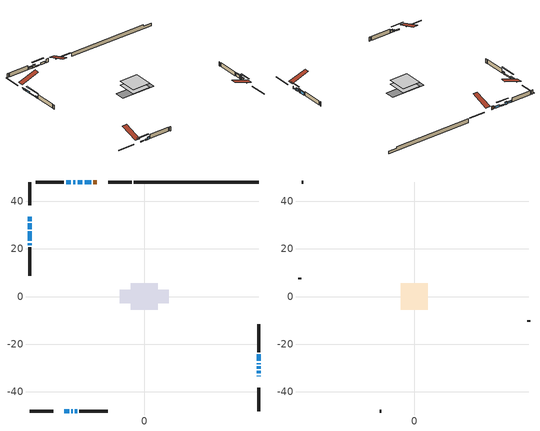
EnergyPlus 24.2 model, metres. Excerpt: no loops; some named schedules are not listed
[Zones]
conditioned space
 floor adiabatic (AdiabaticFloorConstruction): -5.57,-5.57 -5.57,5.57 5.57,5.57 5.57,-5.57 z0.61
 floor foundation (Slab1 construction): -10.24,-2.87 -10.24,2.87 10.24,2.87 10.24,-2.87 z-1.68
 wall outside (RimJoist1 construction): -5.33,48.03 -15.16,48.03 / -48.03,-48.03 -38.2,-48.03 / -48.03,48.03 -48.03,38.2 / 48.03,-48.03 48.03,-38.2 z0.61:0.91
 wall outside (AdiabaticWallConstruction 1): -19.88,48.03 -21.4,48.03 z0.61:2.64
 wall outside (AdiabaticWallConstruction): 48.03,-33.48 48.03,-33.16 / -22.33,48.03 -25.04,48.03 z0.61:1.83; -48.03,33.48 -48.03,31.6 / -48.03,22.41 -48.03,21.49 z0.61:1.32; -48.03,30.67 -48.03,28.23 z0.61:1.42; 48.03,-32.23 48.03,-31.24 / -25.97,48.03 -27.95,48.03 / -33.48,-48.03 -31.49,-48.03 / -48.03,27.3 -48.03,23.34 z0.61:1.12; 48.03,-30.31 48.03,-29.34 / -28.88,48.03 -29.85,48.03 / -29.08,-48.03 -28.11,-48.03 z0.61:1.98; 48.03,-28.42 48.03,-27.91 z0.61:2.64; 48.03,-26.98 48.03,-24.29 z0.61:2.41; -30.77,48.03 -32.81,48.03 z0.61:1.58; -30.57,-48.03 -30.01,-48.03 z0.61:1.17
 wall outside (Wall1 construction): -33.74,48.03 -45.56,48.03 / -27.18,-48.03 -15.36,-48.03 / -48.03,20.56 -48.03,8.74 / 48.03,-23.36 48.03,-11.54 z0.61:3.05
 wall foundation (FoundationWall1 construction): -4.4,48.03,-1.68 -4.4,48.03,0.61 42.79,48.03,0.61 42.79,48.03,-0.26 48.03,48.03,-0.26 48.03,48.03,-1.68
 window (WindowConstruction 11): 48.03,-33.48 48.03,-33.16 z0.61:1.83
 window (WindowConstruction 8): -48.03,33.48 -48.03,31.6 z0.61:1.32
 window (WindowConstruction 9): -48.03,30.67 -48.03,28.23 z0.61:1.42
 window (WindowConstruction 10): -22.33,48.03 -25.04,48.03 z0.61:1.83
 window (WindowConstruction 12): 48.03,-32.23 48.03,-31.24 z0.61:1.12
 window (WindowConstruction 13): -25.97,48.03 -27.95,48.03 z0.61:1.12
 window (WindowConstruction 14): -33.48,-48.03 -31.5,-48.03 z0.61:1.12
 window (WindowConstruction 15): -48.03,27.3 -48.03,23.34 z0.61:1.12
 window (WindowConstruction): 48.03,-30.31 48.03,-29.34 z0.61:1.98
 window (WindowConstruction 1): 48.03,-28.42 48.03,-27.91 z0.61:2.64
 window (WindowConstruction 2): 48.03,-26.98 48.03,-24.29 z0.61:2.41
 window (WindowConstruction 3): -28.88,48.03 -29.84,48.03 z0.61:1.98
 window (WindowConstruction 4): -30.77,48.03 -32.81,48.03 z0.61:1.58
 window (WindowConstruction 5): -30.57,-48.03 -30.01,-48.03 z0.61:1.17
 window (WindowConstruction 6): -29.08,-48.03 -28.11,-48.03 z0.61:1.98
 window (WindowConstruction 7): -48.03,22.41 -48.03,21.49 z0.61:1.32
 door (Door): -19.88,48.03 -21.4,48.03 z0.61:2.64
 ceiling adiabatic (AdiabaticFloorConstruction): 5.57,-5.57 5.57,5.57 -5.57,5.57 -5.57,-5.57 z0.61
attic - vented
 floor to conditioned space (Floor1 construction Reversed): -5.57,-5.57 -5.57,5.57 5.57,5.57 5.57,-5.57 z3.05
 wall outside (Wall2 construction): -46.48,48.03 -47.1,48.03 / -14.43,-48.03 -13.82,-48.03 / -48.03,7.81 -48.03,7.2 / 48.03,-10.61 48.03,-9.99 z0.61:3.05
 roof outside (Roof1 construction): -18.95,48.03,3.05 -18.95,37.17,6.67 -16.09,37.17,6.67 -16.09,48.03,3.05; -34.41,-48.03,3.05 -34.41,-37.17,6.67 -37.27,-37.17,6.67 -37.27,-48.03,3.05; -48.03,34.41,3.05 -37.17,34.41,6.67 -37.17,37.27,6.67 -48.03,37.27,3.05; 48.03,-34.41,3.05 37.17,-34.41,6.67 37.17,-37.27,6.67 48.03,-37.27,3.05
shading: -48.03,31.4 -48.03,33.68 -48.44,33.68 -48.44,31.4 z1.52; -48.03,28.03 -48.03,30.87 -48.44,30.87 -48.44,28.03 z1.62; 48.03,-28.45 48.03,-35.02 48.44,-35.02 48.44,-28.45 z3.91; -30.74,48.03 -23.18,48.03 -23.18,48.44 -30.74,48.44 z3.91; -28.71,-48.03 -36.27,-48.03 -36.27,-48.44 -28.71,-48.44 z3.91; -48.03,20.55 -48.03,30.09 -48.44,30.09 -48.44,20.55 z3.91; 48.03,-29.14 48.03,-30.51 48.44,-30.51 48.44,-29.14 z2.18; 48.03,-27.7 48.03,-28.62 48.44,-28.62 48.44,-27.7 z2.84; 48.03,-24.08 48.03,-27.18 48.44,-27.18 48.44,-24.08 z2.62; -30.05,48.03 -28.68,48.03 -28.68,48.44 -30.05,48.44 z2.18; -33.01,48.03 -30.57,48.03 -30.57,48.44 -33.01,48.44 z1.78; -29.81,-48.03 -30.77,-48.03 -30.77,-48.44 -29.81,-48.44 z1.37; -27.91,-48.03 -29.28,-48.03 -29.28,-48.44 -27.91,-48.44 z2.18; -48.03,21.29 -48.03,22.61 -48.44,22.61 -48.44,21.29 z1.52
[Building]
Building 1: Terrain=Suburbs
[Site:Location]
Medicine Hat RCS_AB: Latitude {deg}=50.03; Longitude {deg}=-110.72; Time Zone {hr}=-7; Elevation {m}=715; Keep Site Location Information=Yes
[Site:GroundTemperature:Shallow]
0.918575, -1.32151, -1.5009, -0.437868, 3.82962, 8.07723, 11.7597, 14.0924, 14.2906, 12.3933, 8.80476, 4.68745
[Site:WaterMainsTemperature]
Calculation Method=Schedule; Temperature Schedule=mains temperature schedule
[Material] Roughness=Rough; Thermal Absorptance=0.9
Name | Thickness {m} | Conductivity {W/m-K} | Density {kg/m3} | Specific Heat {J/kg-K} | Solar Absorptance | Visible Absorptance
asphalt or fiberglass shingles | 0.00635 | 0.162714 | 1121.4 | 1465.45 | 0.4 | 0.4
ceiling loosefill ins | 0.169333 | 0.0480833 | 16.02 | 1046.75 | 0.7 | 0.7
ceiling stud and cavity | 0.1397 | 0.156792 | 65.682 | 1177.47 | 0.7 | 0.7
concrete 4.0 in. | 0.1016 | 1.803125 | 2242.8 | 837.4 | 0.7 | 0.7
concrete 8.0 in. | 0.2032 | 1.803125 | 2242.8 | 837.4 | 0.7 | 0.7
door material | 0.04445 | 0.053851 | 512.64 | 1214.23 | 0.7 | 0.7
exterior vertical ins | 0.0460229 | 0.029427 | 32.04 | 1214.23 | 0.7 | 0.7
floor covering | 0.0127 | 0.0433444 | 54.468 | 1339.84 | 0.6 | 0.6
floor rigid ins; wall rigid ins 1 | 0.512978 | 0.029427 | 32.04 | 1214.23 | 0.7 | 0.7
floor stud and cavity | 0.1397 | 1.75129 | 37.0049 | 1207.88 | 0.7 | 0.7
furniture material conditioned space 1 | 0.1524 | 0.115458 | 640.8 | 1214.23 | 0.6 | 0.6
gypsum board | 0.0127 | 0.160291 | 801 | 837.4 | 0.6 | 0.6
gypsum board 1 | 0.0127 | 0.160291 | 801 | 837.4 | 0.7 | 0.7
osb sheathing 0.5 in. | 0.0127 | 0.115458 | 512.64 | 1214.23 | 0.7 | 0.7
osb sheathing 0.75 in. | 0.01905 | 0.115458 | 512.64 | 1214.23 | 0.7 | 0.7
osb sheathing 2.0 in. | 0.0508 | 0.115458 | 512.64 | 1214.23 | 0.7 | 0.7
rim joist rigid ins; wall rigid ins | 0.051816 | 0.029427 | 32.04 | 1214.23 | 0.7 | 0.7
rim joist stud and cavity | 0.0508 | 0.0402046 | 125.044 | 1163.47 | 0.6 | 0.6
wall stud and cavity | 0.1397 | 0.21101 | 139.0536 | 1170.24 | 0.7 | 0.7
wall stud and cavity 1 | 0.0889 | 6.9971 | 50.32683 | 1063.81 | 0.6 | 0.6
wall stud and cavity 2 | 0.0889 | 0.380278 | 52.3479 | 1209.89 | 0.7 | 0.7
wall stud and cavity 3 | 0.0889 | 0.391764 | 83.0341 | 1211.67 | 0.7 | 0.7
wood siding | 0.0254 | 0.102417 | 544.68 | 1172.36 | 0.4 | 0.4
wood siding 1 | 0.00254 | 0.102417 | 544.68 | 1172.36 | 0.4 | 0.4
wood siding 2; wood siding 3; wood siding 4 | 0.0254 | 0.102417 | 544.68 | 1172.36 | 0.7 | 0.7
[WindowMaterial:SimpleGlazingSystem]
Name | U-Factor {W/m2-K} | Solar Heat Gain Coefficient
WindowMaterial | 1.86579 | 0.5
WindowMaterial 1 | 2.97584 | 0.62
WindowMaterial 10 | 4.33061 | 0.65
WindowMaterial 2 | 2.875907 | 0.71
WindowMaterial 3 | 1.831155 | 0.52
WindowMaterial 4 | 1.89248 | 0.47
WindowMaterial 5 | 1.97197 | 0.44
WindowMaterial 6 | 1.89759 | 0.48
WindowMaterial 7 | 1.8516 | 0.51
WindowMaterial 8 | 2.887263 | 0.7
WindowMaterial 9 | 1.870901 | 0.49
[Construction]
AdiabaticFloorConstruction: floor stud and cavity, floor rigid ins, osb sheathing 0.75 in., floor covering
AdiabaticWallConstruction: wood siding 3, wall rigid ins 1, wall stud and cavity 2, gypsum board
AdiabaticWallConstruction 1: wood siding 4, wall rigid ins 1, wall stud and cavity 2, gypsum board
Door: door material
Floor1 construction Reversed: gypsum board, ceiling stud and cavity, ceiling loosefill ins
FoundationWall1 construction: concrete 8.0 in., gypsum board 1
furniture construction conditioned space 1: furniture material conditioned space 1
PartitionWallConstruction: gypsum board, wall stud and cavity 3, gypsum board
RimJoist1 construction: wood siding 2, rim joist rigid ins, osb sheathing 2.0 in., rim joist stud and cavity
Roof1 construction: asphalt or fiberglass shingles
Slab1 construction: concrete 4.0 in.
Wall1 construction: wood siding, wall rigid ins, osb sheathing 0.5 in., wall stud and cavity, gypsum board
Wall2 construction: wood siding 1, wall stud and cavity 1
WindowConstruction; WindowConstruction 3; WindowConstruction 6: WindowMaterial
WindowConstruction 1: WindowMaterial 1
WindowConstruction 10: WindowMaterial 8
WindowConstruction 11: WindowMaterial 9
WindowConstruction 12; WindowConstruction 13; WindowConstruction 14; WindowConstruction 15: WindowMaterial 10
WindowConstruction 2: WindowMaterial 2
WindowConstruction 4: WindowMaterial 3
WindowConstruction 5: WindowMaterial 4
WindowConstruction 7: WindowMaterial 5
WindowConstruction 8: WindowMaterial 6
WindowConstruction 9: WindowMaterial 7
[Zone] Multiplier=1; Part of Total Floor Area=Yes
Name | Volume {m3}
attic - vented | 73.0391
conditioned space | 626.3
[Space]
Name | Zone | Volume {m3}
attic - vented 1 | attic - vented | 73.0391
conditioned space 1 | conditioned space | 626.3
[ZoneInfiltration:EffectiveLeakageArea]
infil attic - vented 1: Zone or Space=attic - vented 1; Schedule=Always On Discrete; Effective Air Leakage Area {cm2}=4661.25; Stack Coefficient=0.000421271; Wind Coefficient=1.38676e-05
[ZoneMixing]
whole house fan mix: Zone or Space=attic - vented; Schedule=Always On Continuous; Design Flow Rate Calculation Method=Flow/Zone; Design Flow Rate {m3/s}=0; Source Zone or Space=conditioned space
[SurfaceProperty:ExposedFoundationPerimeter]
Slab1: Exposed Perimeter Calculation Method=TotalExposedPerimeter; Total Exposed Perimeter {m}=52.425
[InternalMass] Zone or ZoneList=conditioned space; Space or SpaceList=conditioned space 1
Name | Construction | Surface Area {m2}
furniture mass conditioned space 1 | furniture construction conditioned space 1 | 96.6919
partition wall mass | PartitionWallConstruction | 241.73
[Lights]
interior lighting: Zone or ZoneList or Space or SpaceList=conditioned space 1; Schedule=interior lighting schedule; Design Level Calculation Method=LightingLevel; Lighting Level {W}=343.2; Return Air Fraction=0; Fraction Radiant=0.6; Fraction Visible=0.2; Fraction Replaceable=1
[People]
occupants: Zone or ZoneList or Space or SpaceList=conditioned space 1; Number of People Schedule=occupants schedule; Number of People Calculation Method=People; Number of People=3; Fraction Radiant=0.314171; Sensible Heat Fraction=0.56303; Activity Level Schedule=occupants activity schedule; Carbon Dioxide Generation Rate {m3/s-W}=0; Enable ASHRAE 55 Comfort Warnings=No; Mean Radiant Temperature Calculation Type=EnclosureAveraged
[ElectricEquipment] Zone or ZoneList or Space or SpaceList=conditioned space 1; Design Level Calculation Method=EquipmentLevel
Name | Schedule | Design Level {W} | Fraction Latent | Fraction Radiant | Fraction Lost
clothes dryer | clothes dryer schedule | 140.772 | 0.015 | 0.081 | 0.85
clothes washer | clothes washer schedule | 32.1985 | 0.03 | 0.162 | 0.7
cooking range | cooking range schedule | 215.147 | 0.08 | 0.432 | 0.2
dishwasher | dishwasher schedule | 66.8632 | 0.3 | 0.18 | 0.4
fridge | fridge schedule | 72.9452 | 0 | 0.6 | 0
mech vent bath fan 0 | mech vent bath fan 0 schedule | 50.2 | 0 | 0 | 1
mech vent bath fan 1 | mech vent bath fan 1 schedule | 50.2 | 0 | 0 | 1
mech vent house fan | mech vent house fan schedule | 0 | 0 | 0 | 1
mech vent house fan cfis | mech vent house fan cfis schedule | 0 | 0 | 0 | 0
mech vent range fan 0 | mech vent range fan 0 schedule | 57 | 0 | 0 | 1
misc plug loads | misc plug loads schedule | 494.7 | 0.045 | 0.513 | 0.1
whole house fan | Always On Discrete | 0 | 0 | 0 | 1
[OtherEquipment] Zone or ZoneList or Space or SpaceList=conditioned space 1; Design Level Calculation Method=EquipmentLevel
Name | Fuel Type | Schedule | Design Level {W} | Fraction Latent | Fraction Radiant | Fraction Lost
clothes dryer 1 | Electricity | clothes dryer schedule | 0 | 0.015 | 0.081 | 0.85
cooking range 1 | Electricity | cooking range schedule | 0 | 0.08 | 0.432 | 0.2
general water use latent | None | general water use schedule | 62.594 | 1 | 0 | 0
general water use sensible | None | general water use schedule | -61.6891 | 0 | 0.6 | 0
mech vent house fan latent load | None | Always On Discrete | 0 | 1 | 0 | 0
mech vent house fan sensible load | None | Always On Discrete | 0 | 0 | 0 | 0
water heater energy adjustment1 | NaturalGas | Always On Discrete | 0.01 | 0 | 0 | 1
[ZoneInfiltration:DesignFlowRate] Zone or ZoneList or Space or SpaceList=conditioned space 1; Schedule=Always On Discrete; Design Flow Rate Calculation Method=Flow/Zone; Design Flow Rate {m3/s}=0
infil flow; natural vent flow; whole house fan flow
[Foundation:Kiva]
Foundation Kiva 1: Initial Indoor Air Temperature {C}=18; Wall Height Above Grade {m}=0.609996; Wall Depth Below Slab {m}=0.2032; Custom Block Material Name 1=exterior vertical ins; Custom Block Depth 1 {m}=2.28999; Custom Block X Position 1 {m}=0.2159; Custom Block Z Position 1 {m}=0
[Foundation:Kiva:Settings]
Soil Conductivity {W/m-K}=0.849921; Soil Density {kg/m3}=1842.3; Soil Specific Heat {J/kg-K}=418.7; Ground Solar Absorptivity=0.9; Ground Thermal Absorptivity=0.9; Ground Surface Roughness {m}=0.03; Far-Field Width {m}=40; Deep-Ground Boundary Condition=ZeroFlux; Deep-Ground Depth {m}=40; Minimum Cell Dimension {m}=0.2; Maximum Cell Growth Coefficient=3; Simulation Timestep=Timestep
[Exterior:Lights]
exterior lighting: Schedule=exterior lighting schedule; Design Level {W}=75.6
[Schedule:Constant]
Name | Hourly Value
Always On Continuous; mech vent house fan schedule; mech vent house fan cfis schedule; Always On Discrete | 1
occupants activity schedule | 117.228
fridge schedule | 0
[Schedule:Week:Daily]
interior lighting schedule Week Rule - Jan1-Jan27: interior lighting schedule day, interior lighting schedule day, interior lighting schedule day, interior lighting schedule day, interior lighting schedule day, interior lighting schedule day, interior lighting schedule day, interior lighting schedule default day, interior lighting schedule default day, interior lighting schedule default day, interior lighting schedule default day, interior lighting schedule default day
interior lighting schedule Week Rule - Jan28-Feb3: interior lighting schedule day, interior lighting schedule day, interior lighting schedule day, interior lighting schedule day, interior lighting schedule day 1, interior lighting schedule day 1, interior lighting schedule day 1, interior lighting schedule default day, interior lighting schedule default day, interior lighting schedule default day, interior lighting schedule default day, interior lighting schedule default day
interior lighting schedule Week Rule - Feb4-Feb24: interior lighting schedule day 1, interior lighting schedule day 1, interior lighting schedule day 1, interior lighting schedule day 1, interior lighting schedule day 1, interior lighting schedule day 1, interior lighting schedule day 1, interior lighting schedule default day, interior lighting schedule default day, interior lighting schedule default day, interior lighting schedule default day, interior lighting schedule default day
interior lighting schedule Week Rule - Feb25-Mar3: interior lighting schedule day 1, interior lighting schedule day 1, interior lighting schedule day 1, interior lighting schedule day 1, interior lighting schedule day 2, interior lighting schedule day 2, interior lighting schedule day 2, interior lighting schedule default day, interior lighting schedule default day, interior lighting schedule default day, interior lighting schedule default day, interior lighting schedule default day
interior lighting schedule Week Rule - Mar4-Mar31: interior lighting schedule day 2, interior lighting schedule day 2, interior lighting schedule day 2, interior lighting schedule day 2, interior lighting schedule day 2, interior lighting schedule day 2, interior lighting schedule day 2, interior lighting schedule default day, interior lighting schedule default day, interior lighting schedule default day, interior lighting schedule default day, interior lighting schedule default day
interior lighting schedule Week Rule - Apr1-Apr28: interior lighting schedule day 3, interior lighting schedule day 3, interior lighting schedule day 3, interior lighting schedule day 3, interior lighting schedule day 3, interior lighting schedule day 3, interior lighting schedule day 3, interior lighting schedule default day, interior lighting schedule default day, interior lighting schedule default day, interior lighting schedule default day, interior lighting schedule default day
interior lighting schedule Week Rule - Apr29-May5: interior lighting schedule day 3, interior lighting schedule day 3, interior lighting schedule day 4, interior lighting schedule day 4, interior lighting schedule day 4, interior lighting schedule day 4, interior lighting schedule day 4, interior lighting schedule default day, interior lighting schedule default day, interior lighting schedule default day, interior lighting schedule default day, interior lighting schedule default day
interior lighting schedule Week Rule - May6-May26: interior lighting schedule day 4, interior lighting schedule day 4, interior lighting schedule day 4, interior lighting schedule day 4, interior lighting schedule day 4, interior lighting schedule day 4, interior lighting schedule day 4, interior lighting schedule default day, interior lighting schedule default day, interior lighting schedule default day, interior lighting schedule default day, interior lighting schedule default day
interior lighting schedule Week Rule - May27-Jun2: interior lighting schedule day 4, interior lighting schedule day 4, interior lighting schedule day 4, interior lighting schedule day 4, interior lighting schedule day 4, interior lighting schedule day 5, interior lighting schedule day 5, interior lighting schedule default day, interior lighting schedule default day, interior lighting schedule default day, interior lighting schedule default day, interior lighting schedule default day
interior lighting schedule Week Rule - Jun3-Jun30: interior lighting schedule day 5, interior lighting schedule day 5, interior lighting schedule day 5, interior lighting schedule day 5, interior lighting schedule day 5, interior lighting schedule day 5, interior lighting schedule day 5, interior lighting schedule default day, interior lighting schedule default day, interior lighting schedule default day, interior lighting schedule default day, interior lighting schedule default day
interior lighting schedule Week Rule - Jul1-Jul28: interior lighting schedule day 6, interior lighting schedule day 6, interior lighting schedule day 6, interior lighting schedule day 6, interior lighting schedule day 6, interior lighting schedule day 6, interior lighting schedule day 6, interior lighting schedule default day, interior lighting schedule default day, interior lighting schedule default day, interior lighting schedule default day, interior lighting schedule default day
interior lighting schedule Week Rule - Jul29-Aug4: interior lighting schedule day 6, interior lighting schedule day 6, interior lighting schedule day 6, interior lighting schedule day 7, interior lighting schedule day 7, interior lighting schedule day 7, interior lighting schedule day 7, interior lighting schedule default day, interior lighting schedule default day, interior lighting schedule default day, interior lighting schedule default day, interior lighting schedule default day
interior lighting schedule Week Rule - Aug5-Aug25: interior lighting schedule day 7, interior lighting schedule day 7, interior lighting schedule day 7, interior lighting schedule day 7, interior lighting schedule day 7, interior lighting schedule day 7, interior lighting schedule day 7, interior lighting schedule default day, interior lighting schedule default day, interior lighting schedule default day, interior lighting schedule default day, interior lighting schedule default day
interior lighting schedule Week Rule - Aug26-Sep1: interior lighting schedule day 7, interior lighting schedule day 7, interior lighting schedule day 7, interior lighting schedule day 7, interior lighting schedule day 7, interior lighting schedule day 7, interior lighting schedule day 8, interior lighting schedule default day, interior lighting schedule default day, interior lighting schedule default day, interior lighting schedule default day, interior lighting schedule default day
interior lighting schedule Week Rule - Sep2-Sep29: interior lighting schedule day 8, interior lighting schedule day 8, interior lighting schedule day 8, interior lighting schedule day 8, interior lighting schedule day 8, interior lighting schedule day 8, interior lighting schedule day 8, interior lighting schedule default day, interior lighting schedule default day, interior lighting schedule default day, interior lighting schedule default day, interior lighting schedule default day
interior lighting schedule Week Rule - Sep30-Oct6: interior lighting schedule day 8, interior lighting schedule day 9, interior lighting schedule day 9, interior lighting schedule day 9, interior lighting schedule day 9, interior lighting schedule day 9, interior lighting schedule day 9, interior lighting schedule default day, interior lighting schedule default day, interior lighting schedule default day, interior lighting schedule default day, interior lighting schedule default day
interior lighting schedule Week Rule - Oct7-Oct27: interior lighting schedule day 9, interior lighting schedule day 9, interior lighting schedule day 9, interior lighting schedule day 9, interior lighting schedule day 9, interior lighting schedule day 9, interior lighting schedule day 9, interior lighting schedule default day, interior lighting schedule default day, interior lighting schedule default day, interior lighting schedule default day, interior lighting schedule default day
interior lighting schedule Week Rule - Oct28-Nov3: interior lighting schedule day 9, interior lighting schedule day 9, interior lighting schedule day 9, interior lighting schedule day 9, interior lighting schedule day 10, interior lighting schedule day 10, interior lighting schedule day 10, interior lighting schedule default day, interior lighting schedule default day, interior lighting schedule default day, interior lighting schedule default day, interior lighting schedule default day
interior lighting schedule Week Rule - Nov4-Nov24: interior lighting schedule day 10, interior lighting schedule day 10, interior lighting schedule day 10, interior lighting schedule day 10, interior lighting schedule day 10, interior lighting schedule day 10, interior lighting schedule day 10, interior lighting schedule default day, interior lighting schedule default day, interior lighting schedule default day, interior lighting schedule default day, interior lighting schedule default day
interior lighting schedule Week Rule - Nov25-Dec1: interior lighting schedule day 10, interior lighting schedule day 10, interior lighting schedule day 10, interior lighting schedule day 10, interior lighting schedule day 10, interior lighting schedule day 10, interior lighting schedule day 11, interior lighting schedule default day, interior lighting schedule default day, interior lighting schedule default day, interior lighting schedule default day, interior lighting schedule default day
interior lighting schedule Week Rule - Dec2-Dec31: interior lighting schedule day 11, interior lighting schedule day 11, interior lighting schedule day 11, interior lighting schedule day 11, interior lighting schedule day 11, interior lighting schedule day 11, interior lighting schedule day 11, interior lighting schedule default day, interior lighting schedule default day, interior lighting schedule default day, interior lighting schedule default day, interior lighting schedule default day
occupants schedule Week Rule - Jan1-Dec31: occupants schedule day, occupants schedule day, occupants schedule day, occupants schedule day, occupants schedule day, occupants schedule day, occupants schedule day, occupants schedule default day, occupants schedule default day, occupants schedule default day, occupants schedule default day, occupants schedule default day
clothes dryer schedule Week Rule - Jan1-Dec31: clothes dryer schedule day, clothes dryer schedule day, clothes dryer schedule day, clothes dryer schedule day, clothes dryer schedule day, clothes dryer schedule day, clothes dryer schedule day, clothes dryer schedule default day, clothes dryer schedule default day, clothes dryer schedule default day, clothes dryer schedule default day, clothes dryer schedule default day
clothes washer schedule Week Rule - Jan1-Dec31: clothes washer schedule day, clothes washer schedule day, clothes washer schedule day, clothes washer schedule day, clothes washer schedule day, clothes washer schedule day, clothes washer schedule day, clothes washer schedule default day, clothes washer schedule default day, clothes washer schedule default day, clothes washer schedule default day, clothes washer schedule default day
cooking range schedule Week Rule - Jan1-Dec31: cooking range schedule day, cooking range schedule day, cooking range schedule day, cooking range schedule day, cooking range schedule day, cooking range schedule day, cooking range schedule day, cooking range schedule default day, cooking range schedule default day, cooking range schedule default day, cooking range schedule default day, cooking range schedule default day
dishwasher schedule Week Rule - Jan1-Dec31: dishwasher schedule day, dishwasher schedule day, dishwasher schedule day, dishwasher schedule day, dishwasher schedule day, dishwasher schedule day, dishwasher schedule day, dishwasher schedule default day, dishwasher schedule default day, dishwasher schedule default day, dishwasher schedule default day, dishwasher schedule default day
mech vent bath fan 0 schedule Week Rule - Jan1-Dec31: mech vent bath fan 0 schedule day, mech vent bath fan 0 schedule day, mech vent bath fan 0 schedule day, mech vent bath fan 0 schedule day, mech vent bath fan 0 schedule day, mech vent bath fan 0 schedule day, mech vent bath fan 0 schedule day, mech vent bath fan 0 schedule default day, mech vent bath fan 0 schedule default day, mech vent bath fan 0 schedule default day, mech vent bath fan 0 schedule default day, mech vent bath fan 0 schedule default day
mech vent bath fan 1 schedule Week Rule - Jan1-Dec31: mech vent bath fan 1 schedule day, mech vent bath fan 1 schedule day, mech vent bath fan 1 schedule day, mech vent bath fan 1 schedule day, mech vent bath fan 1 schedule day, mech vent bath fan 1 schedule day, mech vent bath fan 1 schedule day, mech vent bath fan 1 schedule default day, mech vent bath fan 1 schedule default day, mech vent bath fan 1 schedule default day, mech vent bath fan 1 schedule default day, mech vent bath fan 1 schedule default day
mech vent range fan 0 schedule Week Rule - Jan1-Dec31: mech vent range fan 0 schedule day, mech vent range fan 0 schedule day, mech vent range fan 0 schedule day, mech vent range fan 0 schedule day, mech vent range fan 0 schedule day, mech vent range fan 0 schedule day, mech vent range fan 0 schedule day, mech vent range fan 0 schedule default day, mech vent range fan 0 schedule default day, mech vent range fan 0 schedule default day, mech vent range fan 0 schedule default day, mech vent range fan 0 schedule default day
misc plug loads schedule Week Rule - Jan1-Dec31: misc plug loads schedule day, misc plug loads schedule day, misc plug loads schedule day, misc plug loads schedule day, misc plug loads schedule day, misc plug loads schedule day, misc plug loads schedule day, misc plug loads schedule default day, misc plug loads schedule default day, misc plug loads schedule default day, misc plug loads schedule default day, misc plug loads schedule default day
general water use schedule Week Rule - Jan1-Dec31: general water use schedule day, general water use schedule day, general water use schedule day, general water use schedule day, general water use schedule day, general water use schedule day, general water use schedule day, general water use schedule default day, general water use schedule default day, general water use schedule default day, general water use schedule default day, general water use schedule default day
exterior lighting schedule Week Rule - Jan1-Jan27: exterior lighting schedule day, exterior lighting schedule day, exterior lighting schedule day, exterior lighting schedule day, exterior lighting schedule day, exterior lighting schedule day, exterior lighting schedule day, exterior lighting schedule default day, exterior lighting schedule default day, exterior lighting schedule default day, exterior lighting schedule default day, exterior lighting schedule default day
exterior lighting schedule Week Rule - Jan28-Feb3: exterior lighting schedule day, exterior lighting schedule day, exterior lighting schedule day, exterior lighting schedule day, exterior lighting schedule day 1, exterior lighting schedule day 1, exterior lighting schedule day 1, exterior lighting schedule default day, exterior lighting schedule default day, exterior lighting schedule default day, exterior lighting schedule default day, exterior lighting schedule default day
exterior lighting schedule Week Rule - Feb4-Feb24: exterior lighting schedule day 1, exterior lighting schedule day 1, exterior lighting schedule day 1, exterior lighting schedule day 1, exterior lighting schedule day 1, exterior lighting schedule day 1, exterior lighting schedule day 1, exterior lighting schedule default day, exterior lighting schedule default day, exterior lighting schedule default day, exterior lighting schedule default day, exterior lighting schedule default day
exterior lighting schedule Week Rule - Feb25-Mar3: exterior lighting schedule day 1, exterior lighting schedule day 1, exterior lighting schedule day 1, exterior lighting schedule day 1, exterior lighting schedule day 2, exterior lighting schedule day 2, exterior lighting schedule day 2, exterior lighting schedule default day, exterior lighting schedule default day, exterior lighting schedule default day, exterior lighting schedule default day, exterior lighting schedule default day
exterior lighting schedule Week Rule - Mar4-Mar31: exterior lighting schedule day 2, exterior lighting schedule day 2, exterior lighting schedule day 2, exterior lighting schedule day 2, exterior lighting schedule day 2, exterior lighting schedule day 2, exterior lighting schedule day 2, exterior lighting schedule default day, exterior lighting schedule default day, exterior lighting schedule default day, exterior lighting schedule default day, exterior lighting schedule default day
exterior lighting schedule Week Rule - Apr1-Apr28: exterior lighting schedule day 3, exterior lighting schedule day 3, exterior lighting schedule day 3, exterior lighting schedule day 3, exterior lighting schedule day 3, exterior lighting schedule day 3, exterior lighting schedule day 3, exterior lighting schedule default day, exterior lighting schedule default day, exterior lighting schedule default day, exterior lighting schedule default day, exterior lighting schedule default day
exterior lighting schedule Week Rule - Apr29-May5: exterior lighting schedule day 3, exterior lighting schedule day 3, exterior lighting schedule day 4, exterior lighting schedule day 4, exterior lighting schedule day 4, exterior lighting schedule day 4, exterior lighting schedule day 4, exterior lighting schedule default day, exterior lighting schedule default day, exterior lighting schedule default day, exterior lighting schedule default day, exterior lighting schedule default day
exterior lighting schedule Week Rule - May6-May26: exterior lighting schedule day 4, exterior lighting schedule day 4, exterior lighting schedule day 4, exterior lighting schedule day 4, exterior lighting schedule day 4, exterior lighting schedule day 4, exterior lighting schedule day 4, exterior lighting schedule default day, exterior lighting schedule default day, exterior lighting schedule default day, exterior lighting schedule default day, exterior lighting schedule default day
exterior lighting schedule Week Rule - May27-Jun2: exterior lighting schedule day 4, exterior lighting schedule day 4, exterior lighting schedule day 4, exterior lighting schedule day 4, exterior lighting schedule day 4, exterior lighting schedule day 5, exterior lighting schedule day 5, exterior lighting schedule default day, exterior lighting schedule default day, exterior lighting schedule default day, exterior lighting schedule default day, exterior lighting schedule default day
exterior lighting schedule Week Rule - Jun3-Jun30: exterior lighting schedule day 5, exterior lighting schedule day 5, exterior lighting schedule day 5, exterior lighting schedule day 5, exterior lighting schedule day 5, exterior lighting schedule day 5, exterior lighting schedule day 5, exterior lighting schedule default day, exterior lighting schedule default day, exterior lighting schedule default day, exterior lighting schedule default day, exterior lighting schedule default day
exterior lighting schedule Week Rule - Jul1-Jul28: exterior lighting schedule day 6, exterior lighting schedule day 6, exterior lighting schedule day 6, exterior lighting schedule day 6, exterior lighting schedule day 6, exterior lighting schedule day 6, exterior lighting schedule day 6, exterior lighting schedule default day, exterior lighting schedule default day, exterior lighting schedule default day, exterior lighting schedule default day, exterior lighting schedule default day
exterior lighting schedule Week Rule - Jul29-Aug4: exterior lighting schedule day 6, exterior lighting schedule day 6, exterior lighting schedule day 6, exterior lighting schedule day 7, exterior lighting schedule day 7, exterior lighting schedule day 7, exterior lighting schedule day 7, exterior lighting schedule default day, exterior lighting schedule default day, exterior lighting schedule default day, exterior lighting schedule default day, exterior lighting schedule default day
exterior lighting schedule Week Rule - Aug5-Aug25: exterior lighting schedule day 7, exterior lighting schedule day 7, exterior lighting schedule day 7, exterior lighting schedule day 7, exterior lighting schedule day 7, exterior lighting schedule day 7, exterior lighting schedule day 7, exterior lighting schedule default day, exterior lighting schedule default day, exterior lighting schedule default day, exterior lighting schedule default day, exterior lighting schedule default day
exterior lighting schedule Week Rule - Aug26-Sep1: exterior lighting schedule day 7, exterior lighting schedule day 7, exterior lighting schedule day 7, exterior lighting schedule day 7, exterior lighting schedule day 7, exterior lighting schedule day 7, exterior lighting schedule day 8, exterior lighting schedule default day, exterior lighting schedule default day, exterior lighting schedule default day, exterior lighting schedule default day, exterior lighting schedule default day
exterior lighting schedule Week Rule - Sep2-Sep29: exterior lighting schedule day 8, exterior lighting schedule day 8, exterior lighting schedule day 8, exterior lighting schedule day 8, exterior lighting schedule day 8, exterior lighting schedule day 8, exterior lighting schedule day 8, exterior lighting schedule default day, exterior lighting schedule default day, exterior lighting schedule default day, exterior lighting schedule default day, exterior lighting schedule default day
exterior lighting schedule Week Rule - Sep30-Oct6: exterior lighting schedule day 8, exterior lighting schedule day 9, exterior lighting schedule day 9, exterior lighting schedule day 9, exterior lighting schedule day 9, exterior lighting schedule day 9, exterior lighting schedule day 9, exterior lighting schedule default day, exterior lighting schedule default day, exterior lighting schedule default day, exterior lighting schedule default day, exterior lighting schedule default day
[Schedule:Year]
interior lighting schedule: interior lighting schedule Week Rule - Jan1-Jan27, 1, 1, 1, 27, interior lighting schedule Week Rule - Jan28-Feb3, 1, 28, 2, 3, interior lighting schedule Week Rule - Feb4-Feb24, 2, 4, 2, 24, interior lighting schedule Week Rule - Feb25-Mar3, 2, 25, 3, 3, interior lighting schedule Week Rule - Mar4-Mar31, 3, 4, 3, 31, interior lighting schedule Week Rule - Apr1-Apr28, 4, 1, 4, 28, interior lighting schedule Week Rule - Apr29-May5, 4, 29, 5, 5, interior lighting schedule Week Rule - May6-May26, 5, 6, 5, 26, interior lighting schedule Week Rule - May27-Jun2, 5, 27, 6, 2, interior lighting schedule Week Rule - Jun3-Jun30, 6, 3, 6, 30, interior lighting schedule Week Rule - Jul1-Jul28, 7, 1, 7, 28, interior lighting schedule Week Rule - Jul29-Aug4, 7, 29, 8, 4, interior lighting schedule Week Rule - Aug5-Aug25, 8, 5, 8, 25, interior lighting schedule Week Rule - Aug26-Sep1, 8, 26, 9, 1, interior lighting schedule Week Rule - Sep2-Sep29, 9, 2, 9, 29, interior lighting schedule Week Rule - Sep30-Oct6, 9, 30, 10, 6, interior lighting schedule Week Rule - Oct7-Oct27, 10, 7, 10, 27, interior lighting schedule Week Rule - Oct28-Nov3, 10, 28, 11, 3, interior lighting schedule Week Rule - Nov4-Nov24, 11, 4, 11, 24, interior lighting schedule Week Rule - Nov25-Dec1, 11, 25, 12, 1, interior lighting schedule Week Rule - Dec2-Dec31, 12, 2, 12, 31
occupants schedule: occupants schedule Week Rule - Jan1-Dec31, 1, 1, 12, 31
clothes dryer schedule: clothes dryer schedule Week Rule - Jan1-Dec31, 1, 1, 12, 31
clothes washer schedule: clothes washer schedule Week Rule - Jan1-Dec31, 1, 1, 12, 31
cooking range schedule: cooking range schedule Week Rule - Jan1-Dec31, 1, 1, 12, 31
dishwasher schedule: dishwasher schedule Week Rule - Jan1-Dec31, 1, 1, 12, 31
mech vent bath fan 0 schedule: mech vent bath fan 0 schedule Week Rule - Jan1-Dec31, 1, 1, 12, 31
mech vent bath fan 1 schedule: mech vent bath fan 1 schedule Week Rule - Jan1-Dec31, 1, 1, 12, 31
mech vent range fan 0 schedule: mech vent range fan 0 schedule Week Rule - Jan1-Dec31, 1, 1, 12, 31
misc plug loads schedule: misc plug loads schedule Week Rule - Jan1-Dec31, 1, 1, 12, 31
general water use schedule: general water use schedule Week Rule - Jan1-Dec31, 1, 1, 12, 31
exterior lighting schedule: exterior lighting schedule Week Rule - Jan1-Jan27, 1, 1, 1, 27, exterior lighting schedule Week Rule - Jan28-Feb3, 1, 28, 2, 3, exterior lighting schedule Week Rule - Feb4-Feb24, 2, 4, 2, 24, exterior lighting schedule Week Rule - Feb25-Mar3, 2, 25, 3, 3, exterior lighting schedule Week Rule - Mar4-Mar31, 3, 4, 3, 31, exterior lighting schedule Week Rule - Apr1-Apr28, 4, 1, 4, 28, exterior lighting schedule Week Rule - Apr29-May5, 4, 29, 5, 5, exterior lighting schedule Week Rule - May6-May26, 5, 6, 5, 26, exterior lighting schedule Week Rule - May27-Jun2, 5, 27, 6, 2, exterior lighting schedule Week Rule - Jun3-Jun30, 6, 3, 6, 30, exterior lighting schedule Week Rule - Jul1-Jul28, 7, 1, 7, 28, exterior lighting schedule Week Rule - Jul29-Aug4, 7, 29, 8, 4, exterior lighting schedule Week Rule - Aug5-Aug25, 8, 5, 8, 25, exterior lighting schedule Week Rule - Aug26-Sep1, 8, 26, 9, 1, exterior lighting schedule Week Rule - Sep2-Sep29, 9, 2, 9, 29, exterior lighting schedule Week Rule - Sep30-Oct6, 9, 30, 10, 6, exterior lighting schedule Week Rule - Oct7-Oct27, 10, 7, 10, 27, exterior lighting schedule Week Rule - Oct28-Nov3, 10, 28, 11, 3, exterior lighting schedule Week Rule - Nov4-Nov24, 11, 4, 11, 24, exterior lighting schedule Week Rule - Nov25-Dec1, 11, 25, 12, 1, exterior lighting schedule Week Rule - Dec2-Dec31, 12, 2, 12, 31
[Schedule:Compact]
mains temperature schedule: Through: 01/01, For: AllDays, Until: 24:00, 5.80444, Through: 01/02, For: AllDays, Until: 24:00, 5.73056, Through: 01/03, For: AllDays, Until: 24:00, 5.65722, Through: 01/04, For: AllDays, Until: 24:00, 5.58556, Through: 01/05, For: AllDays, Until: 24:00, 5.515, Through: 01/06, For: AllDays, Until: 24:00, 5.44556, Through: 01/07, For: AllDays, Until: 24:00, 5.37722, Through: 01/08, For: AllDays, Until: 24:00, 5.31056, Through: 01/09, For: AllDays, Until: 24:00, 5.24444, Through: 01/10, For: AllDays, Until: 24:00, 5.18, Through: 01/11, For: AllDays, Until: 24:00, 5.11722, Through: 01/12, For: AllDays, Until: 24:00, 5.055, Through: 01/13, For: AllDays, Until: 24:00, 4.99444, Through: 01/14, For: AllDays, Until: 24:00, 4.93556, Through: 01/15, For: AllDays, Until: 24:00, 4.87778, Through: 01/16, For: AllDays, Until: 24:00, 4.82111, Through: 01/17, For: AllDays, Until: 24:00, 4.76611, Through: 01/18, For: AllDays, Until: 24:00, 4.71278, Through: 01/19, For: AllDays, Until: 24:00, 4.66056, Through: 01/20, For: AllDays, Until: 24:00, 4.61, Through: 01/21, For: AllDays, Until: 24:00, 4.56056, Through: 01/22, For: AllDays, Until: 24:00, 4.51278, Through: 01/23, For: AllDays, Until: 24:00, 4.46667, Through: 01/24, For: AllDays, Until: 24:00, 4.42222, Through: 01/25, For: AllDays, Until: 24:00, 4.37889, Through: 01/26, For: AllDays, Until: 24:00, 4.33722, Through: 01/27, For: AllDays, Until: 24:00, 4.29722, Through: 01/28, For: AllDays, Until: 24:00, 4.25833, Through: 01/29, For: AllDays, Until: 24:00, 4.22167, Through: 01/30, For: AllDays, Until: 24:00, 4.18611, Through: 01/31, For: AllDays, Until: 24:00, 4.15222, Through: 02/01, For: AllDays, Until: 24:00, 4.12, Through: 02/02, For: AllDays, Until: 24:00, 4.08944, Through: 02/03, For: AllDays, Until: 24:00, 4.06056, Through: 02/04, For: AllDays, Until: 24:00, 4.03333, Through: 02/05, For: AllDays, Until: 24:00, 4.00778, Through: 02/06, For: AllDays, Until: 24:00, 3.98333, Through: 02/07, For: AllDays, Until: 24:00, 3.96111, Through: 02/08, For: AllDays, Until: 24:00, 3.94056, Through: 02/09, For: AllDays, Until: 24:00, 3.92167, Through: 02/10, For: AllDays, Until: 24:00, 3.90389, Through: 02/11, For: AllDays, Until: 24:00, 3.88833, Through: 02/12, For: AllDays, Until: 24:00, 3.87444, Through: 02/13, For: AllDays, Until: 24:00, 3.86167, Through: 02/14, For: AllDays, Until: 24:00, 3.85111, Through: 02/15, For: AllDays, Until: 24:00, 3.84222, Through: 02/16, For: AllDays, Until: 24:00, 3.835, Through: 02/17, For: AllDays, Until: 24:00, 3.82944, Through: 02/18, For: AllDays, Until: 24:00, 3.82556, Through: 02/19, For: AllDays, Until: 24:00, 3.82333, Through: 02/20, For: AllDays, Until: 24:00, 3.82278, Through: 02/21, For: AllDays, Until: 24:00, 3.82389, Through: 02/22, For: AllDays, Until: 24:00, 3.82722, Through: 02/23, For: AllDays, Until: 24:00, 3.83167, Through: 02/24, For: AllDays, Until: 24:00, 3.83778, Through: 02/25, For: AllDays, Until: 24:00, 3.84611, Through: 02/26, For: AllDays, Until: 24:00, 3.85556, Through: 02/27, For: AllDays, Until: 24:00, 3.86722, Through: 02/28, For: AllDays, Until: 24:00, 3.88, Through: 03/01, For: AllDays, Until: 24:00, 3.895, Through: 03/02, For: AllDays, Until: 24:00, 3.91167, Through: 03/03, For: AllDays, Until: 24:00, 3.92944, Through: 03/04, For: AllDays, Until: 24:00, 3.94944, Through: 03/05, For: AllDays, Until: 24:00, 3.97056, Through: 03/06, For: AllDays, Until: 24:00, 3.99389, Through: 03/07, For: AllDays, Until: 24:00, 4.01889, Through: 03/08, For: AllDays, Until: 24:00, 4.045, Through: 03/09, For: AllDays, Until: 24:00, 4.07333, Through: 03/10, For: AllDays, Until: 24:00, 4.10278, Through: 03/11, For: AllDays, Until: 24:00, 4.13389, Through: 03/12, For: AllDays, Until: 24:00, 4.16722, Through: 03/13, For: AllDays, Until: 24:00, 4.20167, Through: 03/14, For: AllDays, Until: 24:00, 4.23778, Through: 03/15, For: AllDays, Until: 24:00, 4.27556, Through: 03/16, For: AllDays, Until: 24:00, 4.31444, Through: 03/17, For: AllDays, Until: 24:00, 4.35556, Through: 03/18, For: AllDays, Until: 24:00, 4.39778, Through: 03/19, For: AllDays, Until: 24:00, 4.44167, Through: 03/20, For: AllDays, Until: 24:00, 4.48667, Through: 03/21, For: AllDays, Until: 24:00, 4.53389, Through: 03/22, For: AllDays, Until: 24:00, 4.58222, Through: 03/23, For: AllDays, Until: 24:00, 4.63222, Through: 03/24, For: AllDays, Until: 24:00, 4.68333, Through: 03/25, For: AllDays, Until: 24:00, 4.73611, Through: 03/26, For: AllDays, Until: 24:00, 4.79, Through: 03/27, For: AllDays, Until: 24:00, 4.84611, Through: 03/28, For: AllDays, Until: 24:00, 4.90278, Through: 03/29, For: AllDays, Until: 24:00, 4.96111, Through: 03/30, For: AllDays, Until: 24:00, 5.02111, Through: 03/31, For: AllDays, Until: 24:00, 5.08222, Through: 04/01, For: AllDays, Until: 24:00, 5.14444, Through: 04/02, For: AllDays, Until: 24:00, 5.20833, Through: 04/03, For: AllDays, Until: 24:00, 5.27333, Through: 04/04, For: AllDays, Until: 24:00, 5.33944, Through: 04/05, For: AllDays, Until: 24:00, 5.40722, Through: 04/06, For: AllDays, Until: 24:00, 5.47611, Through: 04/07, For: AllDays, Until: 24:00, 5.54556, Through: 04/08, For: AllDays, Until: 24:00, 5.61722, Through: 04/09, For: AllDays, Until: 24:00, 5.68944, Through: 04/10, For: AllDays, Until: 24:00, 5.76278, Through: 04/11, For: AllDays, Until: 24:00, 5.83722, Through: 04/12, For: AllDays, Until: 24:00, 5.91333, Through: 04/13, For: AllDays, Until: 24:00, 5.99, Through: 04/14, For: AllDays, Until: 24:00, 6.06778, Through: 04/15, For: AllDays, Until: 24:00, 6.14667, Through: 04/16, For: AllDays, Until: 24:00, 6.22667, Through: 04/17, For: AllDays, Until: 24:00, 6.30778, Through: 04/18, For: AllDays, Until: 24:00, 6.38944, Through: 04/19, For: AllDays, Until: 24:00, 6.47222, Through: 04/20, For: AllDays, Until: 24:00, 6.55611, Through: 04/21, For: AllDays, Until: 24:00, 6.64056, Through: 04/22, For: AllDays, Until: 24:00, 6.72611, Through: 04/23, For: AllDays, Until: 24:00, 6.81222, Through: 04/24, For: AllDays, Until: 24:00, 6.89944, Through: 04/25, For: AllDays, Until: 24:00, 6.98722, Through: 04/26, For: AllDays, Until: 24:00, 7.07611, Through: 04/27, For: AllDays, Until: 24:00, 7.16556, Through: 04/28, For: AllDays, Until: 24:00, 7.25556, Through: 04/29, For: AllDays, Until: 24:00, 7.34667, Through: 04/30, For: AllDays, Until: 24:00, 7.43778, Through: 05/01, For: AllDays, Until: 24:00, 7.53, Through: 05/02, For: AllDays, Until: 24:00, 7.62278, Through: 05/03, For: AllDays, Until: 24:00, 7.71611, Through: 05/04, For: AllDays, Until: 24:00, 7.81, Through: 05/05, For: AllDays, Until: 24:00, 7.90444, Through: 05/06, For: AllDays, Until: 24:00, 7.99944, Through: 05/07, For: AllDays, Until: 24:00, 8.09444, Through: 05/08, For: AllDays, Until: 24:00, 8.19, Through: 05/09, For: AllDays, Until: 24:00, 8.28667, Through: 05/10, For: AllDays, Until: 24:00, 8.38278, Through: 05/11, For: AllDays, Until: 24:00, 8.48, Through: 05/12, For: AllDays, Until: 24:00, 8.57722, Through: 05/13, For: AllDays, Until: 24:00, 8.67444, Through: 05/14, For: AllDays, Until: 24:00, 8.77222, Through: 05/15, For: AllDays, Until: 24:00, 8.87056, Through: 05/16, For: AllDays, Until: 24:00, 8.96833, Through: 05/17, For: AllDays, Until: 24:00, 9.06667, Through: 05/18, For: AllDays, Until: 24:00, 9.16556, Through: 05/19, For: AllDays, Until: 24:00, 9.26389, Through: 05/20, For: AllDays, Until: 24:00, 9.36278, Through: 05/21, For: AllDays, Until: 24:00, 9.46167, Through: 05/22, For: AllDays, Until: 24:00, 9.56056, Through: 05/23, For: AllDays, Until: 24:00, 9.65944, Through: 05/24, For: AllDays, Until: 24:00, 9.75833, Through: 05/25, For: AllDays, Until: 24:00, 9.85667, Through: 05/26, For: AllDays, Until: 24:00, 9.95556, Through: 05/27, For: AllDays, Until: 24:00, 10.0539, Through: 05/28, For: AllDays, Until: 24:00, 10.1528, Through: 05/29, For: AllDays, Until: 24:00, 10.2506, Through: 05/30, For: AllDays, Until: 24:00, 10.3489, Through: 05/31, For: AllDays, Until: 24:00, 10.4467, Through: 06/01, For: AllDays, Until: 24:00, 10.5439, Through: 06/02, For: AllDays, Until: 24:00, 10.6411, Through: 06/03, For: AllDays, Until: 24:00, 10.7383, Through: 06/04, For: AllDays, Until: 24:00, 10.835, Through: 06/05, For: AllDays, Until: 24:00, 10.9311, Through: 06/06, For: AllDays, Until: 24:00, 11.0267, Through: 06/07, For: AllDays, Until: 24:00, 11.1222, Through: 06/08, For: AllDays, Until: 24:00, 11.2172, Through: 06/09, For: AllDays, Until: 24:00, 11.3117, Through: 06/10, For: AllDays, Until: 24:00, 11.4056, Through: 06/11, For: AllDays, Until: 24:00, 11.4989, Through: 06/12, For: AllDays, Until: 24:00, 11.5917, Through: 06/13, For: AllDays, Until: 24:00, 11.6839, Through: 06/14, For: AllDays, Until: 24:00, 11.7756, Through: 06/15, For: AllDays, Until: 24:00, 11.8661, Through: 06/16, For: AllDays, Until: 24:00, 11.9567, Through: 06/17, For: AllDays, Until: 24:00, 12.0461, Through: 06/18, For: AllDays, Until: 24:00, 12.135, Through: 06/19, For: AllDays, Until: 24:00, 12.2228, Through: 06/20, For: AllDays, Until: 24:00, 12.31, Through: 06/21, For: AllDays, Until: 24:00, 12.3967, Through: 06/22, For: AllDays, Until: 24:00, 12.4822, Through: 06/23, For: AllDays, Until: 24:00, 12.5667, Through: 06/24, For: AllDays, Until: 24:00, 12.6506, Through: 06/25, For: AllDays, Until: 24:00, 12.7333, Through: 06/26, For: AllDays, Until: 24:00, 12.8156, Through: 06/27, For: AllDays, Until: 24:00, 12.8967, Through: 06/28, For: AllDays, Until: 24:00, 12.9767, Through: 06/29, For: AllDays, Until: 24:00, 13.0556, Through: 06/30, For: AllDays, Until: 24:00, 13.1333, Through: 07/01, For: AllDays, Until: 24:00, 13.2106, Through: 07/02, For: AllDays, Until: 24:00, 13.2861, Through: 07/03, For: AllDays, Until: 24:00, 13.3611, Through: 07/04, For: AllDays, Until: 24:00, 13.4344, Through: 07/05, For: AllDays, Until: 24:00, 13.5072, Through: 07/06, For: AllDays, Until: 24:00, 13.5783, Through: 07/07, For: AllDays, Until: 24:00, 13.6483, Through: 07/08, For: AllDays, Until: 24:00, 13.7178, Through: 07/09, For: AllDays, Until: 24:00, 13.785, Through: 07/10, For: AllDays, Until: 24:00, 13.8517, Through: 07/11, For: AllDays, Until: 24:00, 13.9167, Through: 07/12, For: AllDays, Until: 24:00, 13.9806, Through: 07/13, For: AllDays, Until: 24:00, 14.0433, Through: 07/14, For: AllDays, Until: 24:00, 14.1044, Through: 07/15, For: AllDays, Until: 24:00, 14.1644, Through: 07/16, For: AllDays, Until: 24:00, 14.2228, Through: 07/17, For: AllDays, Until: 24:00, 14.28, Through: 07/18, For: AllDays, Until: 24:00, 14.3361, Through: 07/19, For: AllDays, Until: 24:00, 14.39, Through: 07/20, For: AllDays, Until: 24:00, 14.4433, Through: 07/21, For: AllDays, Until: 24:00, 14.4944, Through: 07/22, For: AllDays, Until: 24:00, 14.5444, Through: 07/23, For: AllDays, Until: 24:00, 14.5933, Through: 07/24, For: AllDays, Until: 24:00, 14.6406, Through: 07/25, For: AllDays, Until: 24:00, 14.6861, Through: 07/26, For: AllDays, Until: 24:00, 14.73, Through: 07/27, For: AllDays, Until: 24:00, 14.7722, Through: 07/28, For: AllDays, Until: 24:00, 14.8133, Through: 07/29, For: AllDays, Until: 24:00, 14.8528, Through: 07/30, For: AllDays, Until: 24:00, 14.8906, Through: 07/31, For: AllDays, Until: 24:00, 14.9267, Through: 08/01, For: AllDays, Until: 24:00, 14.9617, Through: 08/02, For: AllDays, Until: 24:00, 14.9944, Through: 08/03, For: AllDays, Until: 24:00, 15.0261, Through: 08/04, For: AllDays, Until: 24:00, 15.0561, Through: 08/05, For: AllDays, Until: 24:00, 15.0844, Through: 08/06, For: AllDays, Until: 24:00, 15.1111, Through: 08/07, For: AllDays, Until: 24:00, 15.1356, Through: 08/08, For: AllDays, Until: 24:00, 15.1589, Through: 08/09, For: AllDays, Until: 24:00, 15.1806, Through: 08/10, For: AllDays, Until: 24:00, 15.2006, Through: 08/11, For: AllDays, Until: 24:00, 15.2189, Through: 08/12, For: AllDays, Until: 24:00, 15.2356, Through: 08/13, For: AllDays, Until: 24:00, 15.2506, Through: 08/14, For: AllDays, Until: 24:00, 15.2639, Through: 08/15, For: AllDays, Until: 24:00, 15.2756, Through: 08/16, For: AllDays, Until: 24:00, 15.2856, Through: 08/17, For: AllDays, Until: 24:00, 15.2939, Through: 08/18, For: AllDays, Until: 24:00, 15.3, Through: 08/19, For: AllDays, Until: 24:00, 15.305, Through: 08/20, For: AllDays, Until: 24:00, 15.3083, Through: 08/21, For: AllDays, Until: 24:00, 15.3094, Through: 08/22, For: AllDays, Until: 24:00, 15.3094, Through: 08/23, For: AllDays, Until: 24:00, 15.3072, Through: 08/24, For: AllDays, Until: 24:00, 15.3039, Through: 08/25, For: AllDays, Until: 24:00, 15.2983, Through: 08/26, For: AllDays, Until: 24:00, 15.2911, Through: 08/27, For: AllDays, Until: 24:00, 15.2822, Through: 08/28, For: AllDays, Until: 24:00, 15.2722, Through: 08/29, For: AllDays, Until: 24:00, 15.26, Through: 08/30, For: AllDays, Until: 24:00, 15.2461, Through: 08/31, For: AllDays, Until: 24:00, 15.2306, Through: 09/01, For: AllDays, Until: 24:00, 15.2133, Through: 09/02, For: AllDays, Until: 24:00, 15.1944, Through: 09/03, For: AllDays, Until: 24:00, 15.1739, Through: 09/04, For: AllDays, Until: 24:00, 15.1517, Through: 09/05, For: AllDays, Until: 24:00, 15.1278, Through: 09/06, For: AllDays, Until: 24:00, 15.1022, Through: 09/07, For: AllDays, Until: 24:00, 15.075, Through: 09/08, For: AllDays, Until: 24:00, 15.0467, Through: 09/09, For: AllDays, Until: 24:00, 15.0161, Through: 09/10, For: AllDays, Until: 24:00, 14.9839, Through: 09/11, For: AllDays, Until: 24:00, 14.9506, Through: 09/12, For: AllDays, Until: 24:00, 14.915, Through: 09/13, For: AllDays, Until: 24:00, 14.8783, Through: 09/14, For: AllDays, Until: 24:00, 14.84, Through: 09/15, For: AllDays, Until: 24:00, 14.8, Through: 09/16, For: AllDays, Until: 24:00, 14.7589, Through: 09/17, For: AllDays, Until: 24:00, 14.7156, Through: 09/18, For: AllDays, Until: 24:00, 14.6711, Through: 09/19, For: AllDays, Until: 24:00, 14.625, Through: 09/20, For: AllDays, Until: 24:00, 14.5778, Through: 09/21, For: AllDays, Until: 24:00, 14.5283, Through: 09/22, For: AllDays, Until: 24:00, 14.4778, Through: 09/23, For: AllDays, Until: 24:00, 14.4261, Through: 09/24, For: AllDays, Until: 24:00, 14.3728, Through: 09/25, For: AllDays, Until: 24:00, 14.3178, Through: 09/26, For: AllDays, Until: 24:00, 14.2617, Through: 09/27, For: AllDays, Until: 24:00, 14.2039, Through: 09/28, For: AllDays, Until: 24:00, 14.145, Through: 09/29, For: AllDays, Until: 24:00, 14.0844, Through: 09/30, For: AllDays, Until: 24:00, 14.0228, Through: 10/01, For: AllDays, Until: 24:00, 13.96, Through: 10/02, For: AllDays, Until: 24:00, 13.8956, Through: 10/03, For: AllDays, Until: 24:00, 13.83, Through: 10/04, For: AllDays, Until: 24:00, 13.7633, Through: 10/05, For: AllDays, Until: 24:00, 13.695, Through: 10/06, For: AllDays, Until: 24:00, 13.6256, Through: 10/07, For: AllDays, Until: 24:00, 13.5556, Through: 10/08, For: AllDays, Until: 24:00, 13.4833, Through: 10/09, For: AllDays, Until: 24:00, 13.4106, Through: 10/10, For: AllDays, Until: 24:00, 13.3367, Through: 10/11, For: AllDays, Until: 24:00, 13.2617, Through: 10/12, For: AllDays, Until: 24:00, 13.1856, Through: 10/13, For: AllDays, Until: 24:00, 13.1083, Through: 10/14, For: AllDays, Until: 24:00, 13.03, Through: 10/15, For: AllDays, Until: 24:00, 12.9506, Through: 10/16, For: AllDays, Until: 24:00, 12.87, Through: 10/17, For: AllDays, Until: 24:00, 12.7889, Through: 10/18, For: AllDays, Until: 24:00, 12.7067, Through: 10/19, For: AllDays, Until: 24:00, 12.6233, Through: 10/20, For: AllDays, Until: 24:00, 12.5389, Through: 10/21, For: AllDays, Until: 24:00, 12.4539, Through: 10/22, For: AllDays, Until: 24:00, 12.3683, Through: 10/23, For: AllDays, Until: 24:00, 12.2817, Through: 10/24, For: AllDays, Until: 24:00, 12.1939, Through: 10/25, For: AllDays, Until: 24:00, 12.1056, Through: 10/26, For: AllDays, Until: 24:00, 12.0167, Through: 10/27, For: AllDays, Until: 24:00, 11.9272, Through: 10/28, For: AllDays, Until: 24:00, 11.8367, Through: 10/29, For: AllDays, Until: 24:00, 11.7456, Through: 10/30, For: AllDays, Until: 24:00, 11.6539, Through: 10/31, For: AllDays, Until: 24:00, 11.5611, Through: 11/01, For: AllDays, Until: 24:00, 11.4683, Through: 11/02, For: AllDays, Until: 24:00, 11.375, Through: 11/03, For: AllDays, Until: 24:00, 11.2806, Through: 11/04, For: AllDays, Until: 24:00, 11.1861, Through: 11/05, For: AllDays, Until: 24:00, 11.0911, Through: 11/06, For: AllDays, Until: 24:00, 10.9956, Through: 11/07, For: AllDays, Until: 24:00, 10.8994, Through: 11/08, For: AllDays, Until: 24:00, 10.8033, Through: 11/09, For: AllDays, Until: 24:00, 10.7067, Through: 11/10, For: AllDays, Until: 24:00, 10.6094, Through: 11/11, For: AllDays, Until: 24:00, 10.5122, Through: 11/12, For: AllDays, Until: 24:00, 10.4144, Through: 11/13, For: AllDays, Until: 24:00, 10.3167, Through: 11/14, For: AllDays, Until: 24:00, 10.2189, Through: 11/15, For: AllDays, Until: 24:00, 10.1206, Through: 11/16, For: AllDays, Until: 24:00, 10.0217, Through: 11/17, For: AllDays, Until: 24:00, 9.92333, Through: 11/18, For: AllDays, Until: 24:00, 9.82444, Through: 11/19, For: AllDays, Until: 24:00, 9.72556, Through: 11/20, For: AllDays, Until: 24:00, 9.62722, Through: 11/21, For: AllDays, Until: 24:00, 9.52833, Through: 11/22, For: AllDays, Until: 24:00, 9.42944, Through: 11/23, For: AllDays, Until: 24:00, 9.33056, Through: 11/24, For: AllDays, Until: 24:00, 9.23167, Through: 11/25, For: AllDays, Until: 24:00, 9.13333, Through: 11/26, For: AllDays, Until: 24:00, 9.035, Through: 11/27, For: AllDays, Until: 24:00, 8.93667, Through: 11/28, For: AllDays, Until: 24:00, 8.83833, Through: 11/29, For: AllDays, Until: 24:00, 8.74056, Through: 11/30, For: AllDays, Until: 24:00, 8.64278, Through: 12/01, For: AllDays, Until: 24:00, 8.545, Through: 12/02, For: AllDays, Until: 24:00, 8.44833, Through: 12/03, For: AllDays, Until: 24:00, 8.35111, Through: 12/04, For: AllDays, Until: 24:00, 8.255, Through: 12/05, For: AllDays, Until: 24:00, 8.15889, Through: 12/06, For: AllDays, Until: 24:00, 8.06333, Through: 12/07, For: AllDays, Until: 24:00, 7.96833, Through: 12/08, For: AllDays, Until: 24:00, 7.87333, Through: 12/09, For: AllDays, Until: 24:00, 7.77944, Through: 12/10, For: AllDays, Until: 24:00, 7.68556, Through: 12/11, For: AllDays, Until: 24:00, 7.59222, Through: 12/12, For: AllDays, Until: 24:00, 7.5, Through: 12/13, For: AllDays, Until: 24:00, 7.40778, Through: 12/14, For: AllDays, Until: 24:00, 7.31667, Through: 12/15, For: AllDays, Until: 24:00, 7.22611, Through: 12/16, For: AllDays, Until: 24:00, 7.13611, Through: 12/17, For: AllDays, Until: 24:00, 7.04722, Through: 12/18, For: AllDays, Until: 24:00, 6.95889, Through: 12/19, For: AllDays, Until: 24:00, 6.87111, Through: 12/20, For: AllDays, Until: 24:00, 6.78389, Through: 12/21, For: AllDays, Until: 24:00, 6.69778, Through: 12/22, For: AllDays, Until: 24:00, 6.61278, Through: 12/23, For: AllDays, Until: 24:00, 6.52833, Through: 12/24, For: AllDays, Until: 24:00, 6.445, Through: 12/25, For: AllDays, Until: 24:00, 6.36278, Through: 12/26, For: AllDays, Until: 24:00, 6.28111, Through: 12/27, For: AllDays, Until: 24:00, 6.20056, Through: 12/28, For: AllDays, Until: 24:00, 6.12111, Through: 12/29, For: AllDays, Until: 24:00, 6.04222, Through: 12/30, For: AllDays, Until: 24:00, 5.965, Through: 12/31, For: AllDays, Until: 24:00, 5.88833
